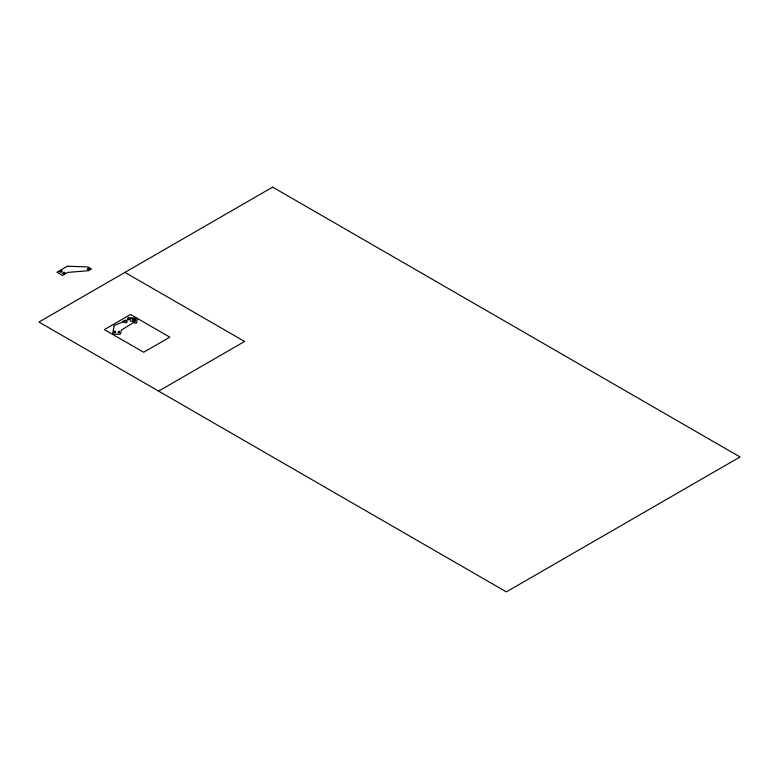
<?xml version="1.0" encoding="UTF-8"?>
<svg xmlns="http://www.w3.org/2000/svg" width="779" height="779" viewBox="0 0 779 779"><rect width="100%" height="100%" fill="white"/><g stroke="black" fill="none" stroke-linecap="round" stroke-linejoin="round"><path stroke-width="1.17" d="M158.604 391.116L244.606 341.465L124.952 272.387M59.613 271.764C62.524 273.916 63.43 268.18 59.613 271.764M62.476 273.41C65.582 275.493 66.088 269.914 62.495 273.341M134.455 321.922L134.27 322.954L136.568 323.09L137.289 319.137A1.587 0.915 0 0 0 135.877 318.124L127.98 317.647L127.727 319.039L129.986 319.263L130.151 320.325A1.587 0.915 0 0 0 131.563 321.328L134.455 321.922M114.085 332.302C116.928 334.279 114.883 328.319 114.085 332.302M118.106 332.545C120.949 334.512 118.944 328.543 118.106 332.545M114.085 325.943L112.789 333.042A1.587 0.915 0 0 0 114.201 334.045L118.934 334.337A1.587 0.915 0 0 0 120.677 333.519L121.232 330.462A1.587 0.915 0 0 1 121.651 329.926L135.127 321.542A1.587 0.915 0 0 0 135.536 321.016L135.76 319.809A1.587 0.915 0 0 0 134.348 318.796L131.515 318.63A1.587 0.915 0 0 0 130.424 318.796L114.737 325.291A1.587 0.915 0 0 0 114.085 325.943M67.286 266.233L56.916 272.212L62.524 275.454L67.792 272.407L88.455 270.702L91.445 268.979L87.881 266.924L67.286 266.233M272.65 187.116L38.95 322.039L506.35 591.884L740.05 456.961L272.65 187.116M130.56 314.482L104.386 329.595L143.648 352.264L169.822 337.151L130.56 314.482M125.419 320.208L122.848 321.279L124.143 322.321A1.587 0.915 0 0 0 126.354 322.535A1.587 0.915 0 0 0 126.724 321.25L125.419 320.208M87.832 269.476A1.061 0.613 0 0 0 89.507 269.047A1.061 0.613 0 0 0 88.017 268.424A1.061 0.613 0 0 0 87.832 269.476M133.043 320.52A1.081 0.623 0 0 0 134.689 319.994A1.081 0.623 0 0 0 133.073 319.439A1.081 0.623 0 0 0 133.043 320.52"/></g></svg>
